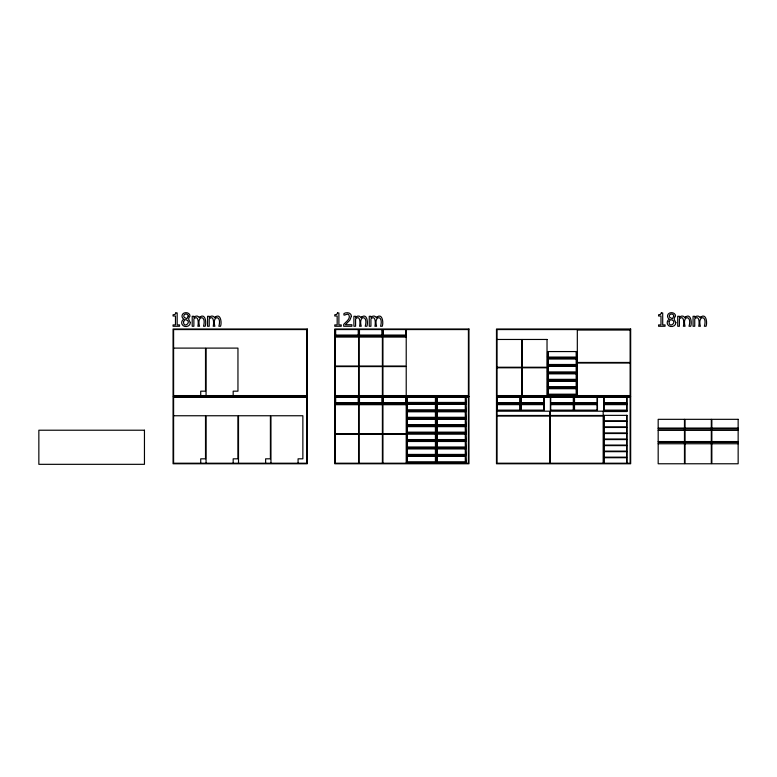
<?xml version="1.0" encoding="UTF-8"?>
<svg xmlns="http://www.w3.org/2000/svg" width="777" height="777" viewBox="0 0 777 777"><rect width="100%" height="100%" fill="white"/><g stroke="black" fill="none" stroke-linecap="round" stroke-linejoin="round"><path stroke-width="1.17" d="M630.128 329.895L577.321 329.895L577.321 362.461L630.128 362.461M335.314 335.062L358.576 335.062L358.576 329.565M335.314 335.722L358.576 335.722L358.576 336.441L335.314 336.441M335.314 337.043L358.576 337.043L358.576 366.035L335.314 366.035M497.018 339.462L521.94 339.462L521.94 367.239L497.018 367.239M173.601 348.106L205.507 348.106L205.507 391.171L200.719 391.171L200.719 395.571M547.513 357.07L547.843 351.563M576.835 357.07L576.505 351.563M547.513 357.731L547.843 358.44M576.835 357.731L576.505 358.44M630.128 363.005L577.321 363.005L577.321 395.571M547.513 364.491L547.843 358.993M576.835 364.491L576.505 358.993M547.513 365.151L547.843 365.87M576.835 365.151L576.505 365.87M335.314 366.579L358.576 366.579L358.576 395.571M497.018 367.793L521.94 367.793L521.94 395.571M547.513 371.921L547.843 366.414M576.835 371.921L576.505 366.414M547.513 372.581L547.843 373.29M576.835 372.581L576.505 373.29M547.513 379.341L547.843 373.844M576.835 379.341L576.505 373.844M547.513 380.002L547.843 380.72M576.835 380.002L576.505 380.72M547.513 386.771L547.843 381.264M576.835 386.771L576.505 381.264M547.513 387.432L547.843 388.141M576.835 387.432L576.505 388.141M547.513 394.192L547.843 388.694M576.835 394.192L576.505 388.694M547.513 394.852L547.843 395.571M576.835 394.852L576.505 395.571M406.76 402.447L407.09 396.94M436.082 402.447L435.751 396.94M436.625 402.447L436.956 396.94M465.947 402.447L465.617 396.94M335.314 402.719L358.576 402.719L358.576 397.222M497.018 402.719L520.289 402.719L520.289 397.222M406.76 403.108L407.09 403.817M436.082 403.108L435.751 403.817M436.625 403.108L436.956 403.817M465.947 403.108L465.617 403.817M335.314 403.38L358.576 403.38L358.576 404.098L335.314 404.098M497.018 403.38L520.289 403.38L520.289 404.098L497.018 404.098M335.314 404.7L358.576 404.7L358.576 433.683L335.314 433.683M497.018 404.642L520.289 404.642L520.289 410.139L497.018 410.139M406.76 409.867L407.09 404.37M436.082 409.867L435.751 404.37M436.625 409.867L436.956 404.37M465.947 409.867L465.617 404.37M406.76 410.528L407.09 411.247M436.082 410.528L435.751 411.247M436.625 410.528L436.956 411.247M465.947 410.528L465.617 411.247M497.018 411.188L549.825 411.188L549.825 415.481L497.018 415.481M173.601 415.753L205.507 415.753L205.507 458.818L200.719 458.818L200.719 463.218M497.018 416.025L549.825 416.025L549.825 463.218M406.76 417.298L407.09 411.791M436.082 417.298L435.751 411.791M436.625 417.298L436.956 411.791M465.947 417.298L465.617 411.791M406.76 417.958L407.09 418.667M436.082 417.958L435.751 418.667M436.625 417.958L436.956 418.667M465.947 417.958L465.617 418.667M406.76 424.718L407.09 419.221M436.082 424.718L435.751 419.221M436.625 424.718L436.956 419.221M465.947 424.718L465.617 419.221M406.76 425.378L407.09 426.097M436.082 425.378L435.751 426.097M436.625 425.378L436.956 426.097M465.947 425.378L465.617 426.097M658.177 428.185L684.469 428.185M685.013 428.185L711.305 428.185M711.858 428.185L738.15 428.185M658.177 430.38L684.469 430.38M685.013 430.38L711.305 430.38M711.858 430.38L738.15 430.38M406.76 432.148L407.09 426.641M436.082 432.148L435.751 426.641M436.625 432.148L436.956 426.641M465.947 432.148L465.617 426.641M406.76 432.808L407.09 433.517M436.082 432.808L435.751 433.517M436.625 432.808L436.956 433.517M465.947 432.808L465.617 433.517M335.314 434.236L358.576 434.236L358.576 463.218M406.76 439.568L407.09 434.071M436.082 439.568L435.751 434.071M436.625 439.568L436.956 434.071M465.947 439.568L465.617 434.071M406.76 440.229L407.09 440.947M436.082 440.229L435.751 440.947M436.625 440.229L436.956 440.947M465.947 440.229L465.617 440.947M658.177 441.55L684.469 441.55M685.013 441.55L711.305 441.55M711.858 441.55L738.15 441.55M658.177 443.754L684.469 443.754M685.013 443.754L711.305 443.754M711.858 443.754L738.15 443.754M406.76 446.998L407.09 441.491M436.082 446.998L435.751 441.491M436.625 446.998L436.956 441.491M465.947 446.998L465.617 441.491M406.76 447.659L407.09 448.368M436.082 447.659L435.751 448.368M436.625 447.659L436.956 448.368M465.947 447.659L465.617 448.368M406.76 454.419L407.09 448.921M436.082 454.419L435.751 448.921M436.625 454.419L436.956 448.921M465.947 454.419L465.617 448.921M406.76 455.079L407.09 455.798M436.082 455.079L435.751 455.798M436.625 455.079L436.956 455.798M465.947 455.079L465.617 455.798M406.76 461.849L407.09 456.342M436.082 461.849L435.751 456.342M436.625 461.849L436.956 456.342M465.947 461.849L465.617 456.342M406.76 462.509L407.09 463.218M436.082 462.509L435.751 463.218M436.625 462.509L436.956 463.218M465.947 462.509L465.617 463.218M626.99 397.222L626.99 402.719L603.729 402.719L603.729 397.222M626.99 463.218L626.99 457.721L603.729 457.721L603.729 463.218M626.66 397.222L626.66 404.098M626.66 404.642L626.66 411.519M626.66 415.365L626.66 420.872M626.66 421.416L626.66 426.923M626.66 427.467L626.66 432.974M626.66 433.517L626.66 439.024M626.66 439.568L626.66 445.075M626.66 445.619L626.66 451.116M626.66 451.67L626.66 457.167M626.66 457.721L626.66 463.218M604.05 397.222L604.05 404.098M604.05 404.642L604.05 411.519M604.05 415.365L604.05 420.872M604.05 421.416L604.05 426.923M604.05 427.467L604.05 432.974M604.05 433.517L604.05 439.024M604.05 439.568L604.05 445.075M604.05 445.619L604.05 451.116M604.05 451.67L604.05 457.167M604.05 457.721L604.05 463.218M603.175 463.218L603.175 416.025L550.369 416.025L550.369 463.218M597.455 397.222L597.455 402.719L574.184 402.719L574.184 397.222M597.124 397.222L597.124 404.098M597.124 404.642L597.124 410.139M576.835 395.571L576.835 388.694L547.513 388.694L547.513 395.571M576.175 351.563L576.175 357.07L548.173 357.07L548.173 351.563M576.175 358.44L576.175 357.731L548.173 357.731L548.173 358.44M576.175 358.993L576.175 364.491L548.173 364.491L548.173 358.993M576.175 365.87L576.175 365.151L548.173 365.151L548.173 365.87M576.175 366.414L576.175 371.921L548.173 371.921L548.173 366.414M576.175 373.29L576.175 372.581L548.173 372.581L548.173 373.29M576.175 373.844L576.175 379.341L548.173 379.341L548.173 373.844M576.175 380.72L576.175 380.002L548.173 380.002L548.173 380.72M576.175 381.264L576.175 386.771L548.173 386.771L548.173 381.264M576.175 388.141L576.175 387.432L548.173 387.432L548.173 388.141M576.175 388.694L576.175 394.192L548.173 394.192L548.173 388.694M576.175 395.571L576.175 394.852L548.173 394.852L548.173 395.571M574.514 397.222L574.514 404.098M574.514 404.642L574.514 410.139M573.64 397.222L573.64 402.719L550.369 402.719L550.369 397.222M573.309 397.222L573.309 404.098M573.309 404.642L573.309 410.139M550.699 397.222L550.699 404.098M550.699 404.642L550.699 410.139M547.027 395.571L547.027 367.793L522.115 367.793L522.115 395.571M544.104 397.222L544.104 402.719L520.833 402.719L520.833 397.222M543.774 397.222L543.774 404.098M543.774 404.642L543.774 410.139M521.163 397.222L521.163 404.098M521.163 404.642L521.163 410.139M519.959 397.222L519.959 404.098M519.959 404.642L519.959 410.139M497.348 397.222L497.348 404.098M497.348 404.642L497.348 410.139M465.947 463.218L465.947 456.342L436.625 456.342L436.625 463.218M465.287 396.94L465.287 402.447L437.286 402.447L437.286 396.94M465.287 403.817L465.287 403.108L437.286 403.108L437.286 403.817M465.287 404.37L465.287 409.867L437.286 409.867L437.286 404.37M465.287 411.247L465.287 410.528L437.286 410.528L437.286 411.247M465.287 411.791L465.287 417.298L437.286 417.298L437.286 411.791M465.287 418.667L465.287 417.958L437.286 417.958L437.286 418.667M465.287 419.221L465.287 424.718L437.286 424.718L437.286 419.221M465.287 426.097L465.287 425.378L437.286 425.378L437.286 426.097M465.287 426.641L465.287 432.148L437.286 432.148L437.286 426.641M465.287 433.517L465.287 432.808L437.286 432.808L437.286 433.517M465.287 434.071L465.287 439.568L437.286 439.568L437.286 434.071M465.287 440.947L465.287 440.229L437.286 440.229L437.286 440.947M465.287 441.491L465.287 446.998L437.286 446.998L437.286 441.491M465.287 448.368L465.287 447.659L437.286 447.659L437.286 448.368M465.287 448.921L465.287 454.419L437.286 454.419L437.286 448.921M465.287 455.798L465.287 455.079L437.286 455.079L437.286 455.798M465.287 456.342L465.287 461.849L437.286 461.849L437.286 456.342M465.287 463.218L465.287 462.509L437.286 462.509L437.286 463.218M436.082 463.218L436.082 456.342L406.76 456.342L406.76 463.218M435.421 396.94L435.421 402.447L407.42 402.447L407.42 396.94M435.421 403.817L435.421 403.108L407.42 403.108L407.42 403.817M435.421 404.37L435.421 409.867L407.42 409.867L407.42 404.37M435.421 411.247L435.421 410.528L407.42 410.528L407.42 411.247M435.421 411.791L435.421 417.298L407.42 417.298L407.42 411.791M435.421 418.667L435.421 417.958L407.42 417.958L407.42 418.667M435.421 419.221L435.421 424.718L407.42 424.718L407.42 419.221M435.421 426.097L435.421 425.378L407.42 425.378L407.42 426.097M435.421 426.641L435.421 432.148L407.42 432.148L407.42 426.641M435.421 433.517L435.421 432.808L407.42 432.808L407.42 433.517M435.421 434.071L435.421 439.568L407.42 439.568L407.42 434.071M435.421 440.947L435.421 440.229L407.42 440.229L407.42 440.947M435.421 441.491L435.421 446.998L407.42 446.998L407.42 441.491M435.421 448.368L435.421 447.659L407.42 447.659L407.42 448.368M435.421 448.921L435.421 454.419L407.42 454.419L407.42 448.921M435.421 455.798L435.421 455.079L407.42 455.079L407.42 455.798M435.421 456.342L435.421 461.849L407.42 461.849L407.42 456.342M435.421 463.218L435.421 462.509L407.42 462.509L407.42 463.218M406.216 329.565L406.216 335.062L382.944 335.062L382.944 329.565M406.216 395.571L406.216 366.579L382.944 366.579L382.944 395.571M406.216 397.222L406.216 402.719L382.944 402.719L382.944 397.222M406.216 463.218L406.216 434.236L382.944 434.236L382.944 463.218M405.885 329.565L405.885 336.441M405.885 397.222L405.885 404.098M383.275 329.565L383.275 336.441M383.275 397.222L383.275 404.098M382.391 329.565L382.391 335.062L359.129 335.062L359.129 329.565M382.391 395.571L382.391 366.579L359.129 366.579L359.129 395.571M382.391 397.222L382.391 402.719L359.129 402.719L359.129 397.222M382.391 463.218L382.391 434.236L359.129 434.236L359.129 463.218M382.061 329.565L382.061 336.441M382.061 397.222L382.061 404.098M359.46 329.565L359.46 336.441M359.46 397.222L359.46 404.098M358.246 329.565L358.246 336.441M358.246 397.222L358.246 404.098M335.645 329.565L335.645 336.441M335.645 397.222L335.645 404.098M298.077 463.218L298.077 458.818L302.865 458.818L302.865 415.753L270.959 415.753L270.959 463.218M265.627 463.218L265.627 458.818L270.406 458.818L270.406 415.753L238.51 415.753L238.51 463.218M233.178 395.571L233.178 391.171L237.956 391.171L237.956 348.106L206.06 348.106L206.06 395.571M233.178 463.218L233.178 458.818L237.956 458.818L237.956 415.753L206.06 415.753L206.06 463.218M188.248 316.074L186.917 318.745L184.489 317.521A1.904 1.904 0 0 1 183.78 315.967C183.751 313.306 188.364 313.413 188.248 316.074M673.776 316.074L672.445 318.745L670.017 317.521A1.904 1.904 0 0 1 669.298 315.967C669.269 313.306 673.882 313.413 673.776 316.074M190.326 322.562C190.472 326.942 183.518 328.079 181.964 324.155C181.187 322.29 182.061 319.998 183.926 319.172C182.109 318.288 181.381 315.841 182.634 314.209A3.817 3.817 0 0 1 184.411 312.927C186.684 312.072 190.054 313.286 189.996 316.064C187.694 319.308 188.743 319.328 190.326 322.562M675.854 322.562C676 326.942 669.036 328.079 667.482 324.155C666.705 322.29 667.589 319.998 669.444 319.172C667.628 318.288 666.899 315.841 668.152 314.209A3.817 3.817 0 0 1 669.939 312.927C672.212 312.072 675.572 313.286 675.524 316.064C673.212 319.308 674.261 319.328 675.854 322.562M183.566 321.6C183.197 329.681 193.376 320.92 184.994 319.619L183.566 321.6M669.084 321.6C668.715 329.681 678.904 320.92 670.512 319.619L669.084 321.6M351.34 316.365L349.854 320.173L345.357 324.737L351.894 324.737L351.894 326.262L343.696 326.262L343.696 324.397C345.862 321.843 351.107 318.657 348.863 314.782C347.144 312.441 342.919 317.686 343.968 313.51C346.581 311.946 351.486 312.529 351.34 316.365M175.796 312.937L175.068 314.403L173.057 314.792L173.057 316.006L175.466 316.006L175.466 324.912L173.057 324.912L173.057 326.262L179.536 326.262L179.536 324.912L177.175 324.912L177.175 312.937L175.796 312.937M337.5 312.937L336.771 314.403L334.761 314.792L334.761 316.006L337.169 316.006L337.169 324.912L334.761 324.912L334.761 326.262L341.239 326.262L341.239 324.912L338.889 324.912L338.889 312.937L337.5 312.937M661.314 312.937L660.586 314.403L658.575 314.792L658.575 316.006L660.984 316.006L660.984 324.912L658.575 324.912L658.575 326.262L665.054 326.262L665.054 324.912L662.703 324.912L662.703 312.937L661.314 312.937M199.961 316.997L199.213 317.744C198.388 315.443 195.173 315.666 193.881 317.404L193.881 316.297L192.201 316.297L192.201 326.262L193.881 326.262L193.881 318.823C198.679 314.394 198.591 323.708 197.853 326.262L199.534 326.262C196.426 315.093 206.867 314.714 203.516 326.262L205.186 326.262C206.536 323.135 205.555 312.888 199.961 316.997M215.307 316.997L214.559 317.744C213.733 315.443 210.518 315.666 209.227 317.404L209.227 316.297L207.546 316.297L207.546 326.262L209.227 326.262L209.227 318.823C214.025 314.394 213.937 323.708 213.199 326.262L214.879 326.262C211.771 315.093 222.203 314.714 218.861 326.262L220.532 326.262C221.882 323.135 220.901 312.888 215.307 316.997M361.664 316.997L360.916 317.744C360.101 315.443 356.886 315.666 355.584 317.404L355.584 316.297L353.904 316.297L353.904 326.262L355.584 326.262L355.584 318.823C360.382 314.394 360.305 323.708 359.566 326.262L361.237 326.262C358.129 315.093 368.57 314.714 365.219 326.262L366.899 326.262C368.24 323.135 367.259 312.888 361.664 316.997M377.01 316.997L376.262 317.744C375.446 315.443 372.232 315.666 370.93 317.404L370.93 316.297L369.25 316.297L369.25 326.262L370.93 326.262L370.93 318.823C375.728 314.394 375.641 323.708 374.912 326.262L376.583 326.262C373.475 315.093 383.916 314.714 380.565 326.262L382.245 326.262C383.585 323.135 382.605 312.888 377.01 316.997M685.489 316.997L684.731 317.744C683.915 315.443 680.701 315.666 679.399 317.404L679.399 316.297L677.719 316.297L677.719 326.262L679.399 326.262L679.399 318.823C684.197 314.394 684.119 323.708 683.381 326.262L685.052 326.262C681.944 315.093 692.385 314.714 689.034 326.262L690.714 326.262C692.054 323.135 691.074 312.888 685.489 316.997M700.825 316.997L700.077 317.744C699.261 315.443 696.046 315.666 694.745 317.404L694.745 316.297L693.065 316.297L693.065 326.262L694.745 326.262L694.745 318.823C699.543 314.394 699.465 323.708 698.727 326.262L700.398 326.262C697.29 315.093 707.73 314.714 704.38 326.262L706.06 326.262C707.4 323.135 706.419 312.888 700.825 316.997M307.265 329.011L173.057 329.011L173.057 396.115L307.265 396.115L307.265 329.011M468.968 329.011L334.761 329.011L334.761 396.115L468.968 396.115L468.968 329.011M630.671 329.011L496.474 329.011L496.474 396.115L630.671 396.115L630.671 329.011M306.711 329.565L173.601 329.565L173.601 395.571L306.711 395.571L306.711 329.565M468.414 329.565L335.314 329.565L335.314 395.571L468.414 395.571L468.414 329.565M630.128 329.565L497.018 329.565L497.018 395.571L630.128 395.571L630.128 329.565M382.391 335.722L359.129 335.722L359.129 336.441L382.391 336.441L382.391 335.722M406.216 335.722L382.944 335.722L382.944 336.441L406.216 336.441L406.216 335.722M382.391 337.043L359.129 337.043L359.129 366.035L382.391 366.035L382.391 337.043M406.216 337.043L382.944 337.043L382.944 366.035L406.216 366.035L406.216 337.043M547.027 339.462L522.115 339.462L522.115 367.239L547.027 367.239L547.027 339.462M576.835 351.563L547.513 351.563L547.513 358.44L576.835 358.44L576.835 351.563M576.835 358.993L547.513 358.993L547.513 365.87L576.835 365.87L576.835 358.993M576.835 366.414L547.513 366.414L547.513 373.29L576.835 373.29L576.835 366.414M576.835 373.844L547.513 373.844L547.513 380.72L576.835 380.72L576.835 373.844M576.835 381.264L547.513 381.264L547.513 388.141L576.835 388.141L576.835 381.264M307.265 396.668L173.057 396.668L173.057 463.772L307.265 463.772L307.265 396.668M468.968 396.668L334.761 396.668L334.761 463.772L468.968 463.772L468.968 396.668M630.671 396.668L496.474 396.668L496.474 463.772L630.671 463.772L630.671 396.668M436.082 396.94L406.76 396.94L406.76 403.817L436.082 403.817L436.082 396.94M465.947 396.94L436.625 396.94L436.625 403.817L465.947 403.817L465.947 396.94M306.711 397.222L173.601 397.222L173.601 463.218L306.711 463.218L306.711 397.222M468.414 397.222L335.314 397.222L335.314 463.218L468.414 463.218L468.414 397.222M630.128 397.222L497.018 397.222L497.018 463.218L630.128 463.218L630.128 397.222M382.391 403.38L359.129 403.38L359.129 404.098L382.391 404.098L382.391 403.38M406.216 403.38L382.944 403.38L382.944 404.098L406.216 404.098L406.216 403.38M544.104 403.38L520.833 403.38L520.833 404.098L544.104 404.098L544.104 403.38M573.64 403.38L550.369 403.38L550.369 404.098L573.64 404.098L573.64 403.38M597.455 403.38L574.184 403.38L574.184 404.098L597.455 404.098L597.455 403.38M626.99 403.38L603.729 403.38L603.729 404.098L626.99 404.098L626.99 403.38M436.082 404.37L406.76 404.37L406.76 411.247L436.082 411.247L436.082 404.37M465.947 404.37L436.625 404.37L436.625 411.247L465.947 411.247L465.947 404.37M382.391 404.7L359.129 404.7L359.129 433.683L382.391 433.683L382.391 404.7M406.216 404.7L382.944 404.7L382.944 433.683L406.216 433.683L406.216 404.7M544.104 404.642L520.833 404.642L520.833 410.139L544.104 410.139L544.104 404.642M573.64 404.642L550.369 404.642L550.369 410.139L573.64 410.139L573.64 404.642M597.455 404.642L574.184 404.642L574.184 410.139L597.455 410.139L597.455 404.642M626.99 404.642L603.729 404.642L603.729 410.139L626.99 410.139L626.99 404.642M626.99 410.8L603.729 410.8L603.729 411.519L626.99 411.519L626.99 410.8M603.175 411.188L550.369 411.188L550.369 415.481L603.175 415.481L603.175 411.188M436.082 411.791L406.76 411.791L406.76 418.667L436.082 418.667L436.082 411.791M465.947 411.791L436.625 411.791L436.625 418.667L465.947 418.667L465.947 411.791M626.99 415.365L603.729 415.365L603.729 420.872L626.99 420.872L626.99 415.365M436.082 419.221L406.76 419.221L406.76 426.097L436.082 426.097L436.082 419.221M465.947 419.221L436.625 419.221L436.625 426.097L465.947 426.097L465.947 419.221M684.469 419.327L658.177 419.327L658.177 428.457L684.469 428.457L684.469 419.327M711.305 419.327L685.013 419.327L685.013 428.457L711.305 428.457L711.305 419.327M738.15 419.327L711.858 419.327L711.858 428.457L738.15 428.457L738.15 419.327M626.99 421.416L603.729 421.416L603.729 426.923L626.99 426.923L626.99 421.416M436.082 426.641L406.76 426.641L406.76 433.517L436.082 433.517L436.082 426.641M465.947 426.641L436.625 426.641L436.625 433.517L465.947 433.517L465.947 426.641M626.99 427.467L603.729 427.467L603.729 432.974L626.99 432.974L626.99 427.467M684.469 429.011L658.177 429.011L658.177 441.822L684.469 441.822L684.469 429.011M711.305 429.011L685.013 429.011L685.013 441.822L711.305 441.822L711.305 429.011M738.15 429.011L711.858 429.011L711.858 441.822L738.15 441.822L738.15 429.011M144.454 430.215L38.85 430.215L38.85 464.325L144.454 464.325L144.454 430.215M626.99 433.517L603.729 433.517L603.729 439.024L626.99 439.024L626.99 433.517M436.082 434.071L406.76 434.071L406.76 440.947L436.082 440.947L436.082 434.071M465.947 434.071L436.625 434.071L436.625 440.947L465.947 440.947L465.947 434.071M626.99 439.568L603.729 439.568L603.729 445.075L626.99 445.075L626.99 439.568M436.082 441.491L406.76 441.491L406.76 448.368L436.082 448.368L436.082 441.491M465.947 441.491L436.625 441.491L436.625 448.368L465.947 448.368L465.947 441.491M684.469 442.375L658.177 442.375L658.177 463.772L684.469 463.772L684.469 442.375M711.305 442.375L685.013 442.375L685.013 463.772L711.305 463.772L711.305 442.375M738.15 442.375L711.858 442.375L711.858 463.772L738.15 463.772L738.15 442.375M626.99 445.619L603.729 445.619L603.729 451.116L626.99 451.116L626.99 445.619M436.082 448.921L406.76 448.921L406.76 455.798L436.082 455.798L436.082 448.921M465.947 448.921L436.625 448.921L436.625 455.798L465.947 455.798L465.947 448.921M626.99 451.67L603.729 451.67L603.729 457.167L626.99 457.167L626.99 451.67"/></g></svg>
